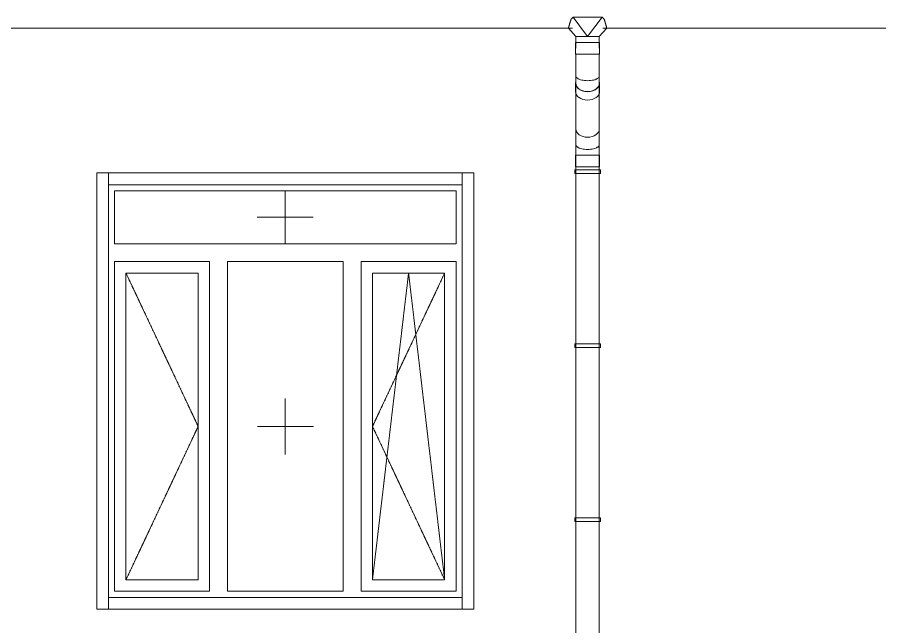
# Model space of a CAD drawing. Header units: millimetres. Extents: x -515342 to 330399, y -224905 to 507333.
# Drawn here: x 261474 to 265155, y 12802 to 15402 of the extents above; entities that cross this region are included whole.
import ezdxf

# ---------------------------------------------------------------- set-up
doc = ezdxf.new("R2010")
doc.units = ezdxf.units.MM
doc.linetypes.add('ASVP_Штриховая_ш2 п1', pattern=[3, 2, -1])
doc.layers.get('0').update_dxf_attribs({"lineweight": 0})
for name, color, linetype, lineweight in [('Витраж', 7, 'Continuous', 0), ('Обобщенные модели', 7, 'Continuous', 0), ('Окна', 7, 'Continuous', 0), ('Окна открывание', 7, 'Continuous', 0)]:
    doc.layers.add(name, color=color, linetype=linetype, lineweight=lineweight)

# ---------------------------------------------------------------- blocks, each defined once
blk = doc.blocks.new('Окно_ПВХ_3Створки_1Фрамуга-верх - АР_Окно_ОП_1820_h_х1570_3ст2фр-в-V76-О_АР_Эскиз_Фасад 1-12 копия 1')
at = {"layer": 'Окна'}
h = blk.add_hatch(dxfattribs=at)
h.set_pattern_fill('FP_1', color=256, style=0, pattern_type=2)
h.set_pattern_definition([(236.31, (995.8, 1244.6), (-1777.9963, -3556.002), [641.07, -5769.6]), (236.31, (1031.34, 1137.9), (-1777.9963, -3556.002), [384.64, -6026.03]), (236.31, (818, 1137.9), (-1777.9963, -3556.002), [384.64, -6026.03])])
h.paths.add_polyline_path([(39975.1, 10935), (39975.1, 12243), (39667.1, 12243), (39667.1, 10935), (39935, 10935)])
for p, q in [((40024.1, 12594), (38566.1, 12594)), ((38566.1, 12594), (38566.1, 12368)), ((40024.1, 12368), (40024.1, 12594)), ((40024.1, 12368), (38566.1, 12368)), ((38972.1, 12292), (38566.1, 12292)), ((38566.1, 12292), (38566.1, 10886)), ((38972.1, 10886), (38972.1, 12292)), ((39542.1, 12292), (39048.1, 12292)), ((39048.1, 10886), (39048.1, 12292)), ((39542.1, 10886), (39542.1, 12292)), ((40024.1, 12292), (39618.1, 12292)), ((39618.1, 10886), (39618.1, 12292)), ((40024.1, 10886), (40024.1, 12292)), ((38615.1, 12243), (38615.1, 10935)), ((38923.1, 12243), (38615.1, 12243)), ((38923.1, 12243), (38923.1, 10935)), ((39667.1, 12243), (39667.1, 10935)), ((39975.1, 12243), (39667.1, 12243)), ((39975.1, 12243), (39975.1, 10935)), ((38615.1, 10935), (38923.1, 10935)), ((39667.1, 10935), (39975.1, 10935)), ((38566.1, 10886), (38972.1, 10886)), ((39048.1, 10886), (39542.1, 10886)), ((39618.1, 10886), (40024.1, 10886))]:
    blk.add_line(p, q, dxfattribs=at)
at = {"layer": 'Окна открывание', "linetype": 'ASVP_Штриховая_ш2 п1'}
for p, q in [((39295.1, 12368), (39295.1, 12594)), ((39175.1, 12481), (39415.1, 12481)), ((38615.1, 12243), (38923.1, 11589)), ((39821.1, 12243), (39667.1, 10935)), ((39975.1, 12243), (39667.1, 11589)), ((39975.1, 10935), (39821.1, 12243)), ((39295.1, 11469), (39295.1, 11709)), ((38923.1, 11589), (38615.1, 10935)), ((39415.1, 11589), (39175.1, 11589)), ((39667.1, 11589), (39975.1, 10935))]:
    blk.add_line(p, q, dxfattribs=at)
blk = doc.blocks.new('Прямоугольный импост - АР_Откос_Металлический_50х330 Белый Правый-9899488-О_АР_Эскиз_Фасад 1-12 копия 1')
at = {"layer": 'Витраж'}
for p, q in [((30162.6, 2570), (30162.6, 2620)), ((31672.6, 2620), (30162.6, 2620)), ((31672.6, 2620), (31672.6, 2570)), ((31672.6, 2570), (30162.6, 2570))]:
    blk.add_line(p, q, dxfattribs=at)
blk = doc.blocks.new('Прямоугольный импост - АР_Откос_Металлический_50х330 Белый Левый-9898756-О_АР_Эскиз_Фасад 1-12 копия 1')
at = {"layer": 'Витраж'}
for p, q in [((30162.6, 760), (30162.6, 810)), ((30162.6, 810), (31672.6, 810)), ((31672.6, 810), (31672.6, 760)), ((30162.6, 760), (31672.6, 760))]:
    blk.add_line(p, q, dxfattribs=at)
blk = doc.blocks.new('Прямоугольный импост - АР_Откос_Металлический_50х330 Белый Правый-9899489-О_АР_Эскиз_Фасад 1-12 копия 1')
at = {"layer": 'Витраж'}
for p, q in [((30112.6, 2620), (30162.6, 2620)), ((30112.6, 2620), (30112.6, 760)), ((30162.6, 2620), (30162.6, 760)), ((30162.6, 760), (30112.6, 760))]:
    blk.add_line(p, q, dxfattribs=at)
blk = doc.blocks.new('Прямоугольный импост - АР_Откос_Металлический_50х330 Белый Левый-9898757-О_АР_Эскиз_Фасад 1-12 копия 1')
at = {"layer": 'Витраж'}
for p, q in [((31672.6, 2620), (31722.6, 2620)), ((31672.6, 760), (31672.6, 2620)), ((31722.6, 760), (31722.6, 2620)), ((31722.6, 760), (31672.6, 760))]:
    blk.add_line(p, q, dxfattribs=at)
blk = doc.blocks.new('ASVP_ОМ_Водосточный желоб - Желоб 125-9912621-О_АР_Эскиз_Фасад 1-12 копия 1')
at = {"layer": 'Обобщенные модели'}
for p, q in [((17003.5, 13287.5), (40520.7, 13287.5)), ((40649.6, 13287.5), (60980.4, 13287.5))]:
    blk.add_line(p, q, dxfattribs=at)
blk = doc.blocks.new('ASVP_ОМ_Водосточная воронка_Желоб - Водосточная воронка 125_100-V279-О_АР_Эскиз_Фасад 1-12 копия 1')
at = {"layer": 'Обобщенные модели'}
for p, q in [((40523.2, 13334), (40585, 13251.5)), ((40647, 13334), (40523.2, 13334)), ((40585, 13251.5), (40647, 13334)), ((40503.2, 13287.5), (40535, 13251.5)), ((40535, 13251.5), (40535, 13201.5)), ((40535.8, 13251.5), (40585, 13251.5)), ((40585, 13251.5), (40634.2, 13251.5)), ((40667.1, 13287.5), (40635, 13251.5)), ((40635, 13201.5), (40635, 13251.5)), ((40533.5, 13226.5), (40533.5, 13176.5)), ((40533.5, 13226.5), (40585, 13226.5)), ((40585, 13226.5), (40634.7, 13226.5)), ((40635.2, 13226.5), (40636.5, 13226.5)), ((40636.5, 13176.5), (40636.5, 13226.5)), ((40585, 13176.5), (40533.5, 13176.5)), ((40634.7, 13176.5), (40585, 13176.5)), ((40636.5, 13176.5), (40635.2, 13176.5))]:
    blk.add_line(p, q, dxfattribs=at)
for points, knots in [([(40523.2, 13334), (40522.4, 13333.4), (40520.8, 13332.2), (40518.6, 13330.2), (40517, 13328.4), (40516, 13327.1), (40515.5, 13326.4), (40515.1, 13325.8), (40514.8, 13325.2), (40514.3, 13324.3), (40513.6, 13322.9), (40512.9, 13320.6), (40512.2, 13318.4), (40511.8, 13316.8), (40511.5, 13316), (40511.3, 13315.3), (40511.1, 13314.7), (40510.9, 13313.9), (40510.4, 13312.5), (40509.8, 13310.5), (40509.1, 13308.2), (40508.2, 13305.2), (40507.2, 13301.8), (40506.3, 13298.5), (40505.8, 13296.7), (40505.6, 13296)], [-1, -1, -1, -1, -0.9821429, -0.9642857, -0.9464286, -0.9375, -0.9330357, -0.9285714, -0.9241071, -0.9196429, -0.9107143, -0.8928571, -0.875, -0.8660714, -0.8616071, -0.8571429, -0.8526786, -0.8482143, -0.8392857, -0.8214286, -0.8035714, -0.7857143, -0.75, -0.7142857, -0.6899859, -0.6899859, -0.6899859, -0.6899859]), ([(40664.7, 13296), (40664.5, 13296.7), (40664, 13298.6), (40663.1, 13301.9), (40662.1, 13305.3), (40661.2, 13308.3), (40660.6, 13310.6), (40660, 13312.6), (40659.5, 13314.1), (40659.3, 13314.9), (40659.1, 13315.5), (40658.8, 13316.1), (40658.6, 13317), (40658.2, 13318.6), (40657.5, 13320.8), (40656.8, 13323.1), (40656.1, 13324.6), (40655.7, 13325.4), (40655.3, 13326), (40654.9, 13326.6), (40654.4, 13327.3), (40653.4, 13328.6), (40651.7, 13330.4), (40649.5, 13332.3), (40647.8, 13333.4), (40647, 13334)], [-0.3103277, -0.3103277, -0.3103277, -0.3103277, -0.2857143, -0.25, -0.2142857, -0.1964286, -0.1785714, -0.1607143, -0.1517857, -0.1473214, -0.1428571, -0.1383929, -0.1339286, -0.125, -0.1071429, -0.0892857, -0.0803571, -0.0758929, -0.0714286, -0.0669643, -0.0625, -0.0535714, -0.0357143, -0.0178571, 0, 0, 0, 0]), ([(40505.5, 13295.7), (40505.1, 13294.4), (40504.5, 13292.4), (40504.1, 13290.8), (40503.9, 13290.2)], [-0.68596826, -0.68596826, -0.68596826, -0.68596826, -0.64285714, -0.60518465, -0.60518465, -0.60518465, -0.60518465]), ([(40666.3, 13290.2), (40666.2, 13290.8), (40665.7, 13292.4), (40665.2, 13294.4), (40664.8, 13295.7)], [-0.3948221, -0.3948221, -0.3948221, -0.3948221, -0.35714286, -0.31453768, -0.31453768, -0.31453768, -0.31453768])]:
    blk.add_open_spline(points, degree=3, knots=knots, dxfattribs=at)
for points in [[(40503.5, 13288.8), (40503.3, 13287.9), (40503.2, 13287.5), (40503.2, 13287.5)], [(40667.1, 13287.5), (40667.1, 13287.5), (40666.9, 13287.9), (40666.7, 13288.8)]]:
    blk.add_open_spline(points, degree=3, dxfattribs=at)
blk = doc.blocks.new('ASVP_ОМ_Водосточная труба_Колено 135 - Колено 135-V280-О_АР_Эскиз_Фасад 1-12 копия 1')
at = {"layer": 'Обобщенные модели'}
for p, q in [((40535, 12857.9), (40535, 12790.8)), ((40635, 12790.8), (40635, 12857.9)), ((40535, 12790.8), (40535, 12745.8)), ((40635, 12745.8), (40635, 12790.8)), ((40533.5, 12745.8), (40533.5, 12695.8)), ((40533.5, 12745.8), (40585, 12745.8)), ((40585, 12745.8), (40634.7, 12745.8)), ((40635.2, 12745.8), (40636.5, 12745.8)), ((40636.5, 12695.8), (40636.5, 12745.8)), ((40585, 12695.8), (40533.5, 12695.8)), ((40634.7, 12695.8), (40585, 12695.8)), ((40636.5, 12695.8), (40635.2, 12695.8))]:
    blk.add_line(p, q, dxfattribs=at)
blk.add_ellipse((40585, 12857.9), major_axis=(50, 0), ratio=0.707107, start_param=3.141593, end_param=6.283185, dxfattribs=at)
blk.add_open_spline([(40535, 12790.8), (40535, 12789), (40536.1, 12785.3), (40540.4, 12781.1), (40545.2, 12778.1), (40551, 12775.4), (40559.7, 12772.6), (40571.9, 12770.5), (40585, 12769.8), (40598.1, 12770.5), (40610.3, 12772.6), (40619, 12775.4), (40624.8, 12778.1), (40629.6, 12781.1), (40633.9, 12785.3), (40635, 12789), (40635, 12790.8)], degree=3, knots=[0, 0, 0, 0, 0.083333, 0.166667, 0.208333, 0.25, 0.333333, 0.416667, 0.5, 0.583333, 0.666667, 0.75, 0.791667, 0.833333, 0.916667, 1, 1, 1, 1], dxfattribs=at)
blk = doc.blocks.new('ASVP_ОМ_Водосточная труба - Трубы 100-V281-О_АР_Эскиз_Фасад 1-12 копия 1')
at = {"layer": 'Обобщенные модели'}
for p, q in [((40535, 13052.4), (40535, 12857.9)), ((40635, 12857.9), (40635, 13052.4))]:
    blk.add_line(p, q, dxfattribs=at)
for centre in [(40585, 13052.4), (40585, 12857.9)]:
    blk.add_ellipse(centre, major_axis=(50, 0), ratio=0.707107, start_param=3.141593, end_param=6.283185, dxfattribs=at)
blk = doc.blocks.new('ASVP_ОМ_Водосточная труба_Колено 135 - Колено 135-V282-О_АР_Эскиз_Фасад 1-12 копия 1')
at = {"layer": 'Обобщенные модели'}
for p, q in [((40535, 13179.2), (40535, 13084.2)), ((40635, 13084.2), (40635, 13179.2)), ((40535, 13084.2), (40535, 13052.4)), ((40635, 13052.4), (40635, 13084.2)), ((40533.5, 13052.4), (40533.5, 13017)), ((40636.5, 13017), (40636.5, 13052.4))]:
    blk.add_line(p, q, dxfattribs=at)
for centre, major_axis, start_param, end_param in [((40585, 13052.4), (51.5, 0), 2.91781, 4.712389), ((40585, 13052.4), (50, 0), 3.141593, 4.712389), ((40585, 13052.4), (50, 0), 3.141593, 4.712389), ((40585, 13052.4), (51.5, 0), 4.712389, 6.506968), ((40585, 13052.4), (50, 0), 4.712389, 6.283185), ((40585, 13052.4), (50, 0), 4.712389, 6.283185), ((40585, 13017), (51.5, 0), 3.141593, 4.712389), ((40585, 13017), (51.5, 0), 4.712389, 6.283185)]:
    blk.add_ellipse(centre, major_axis=major_axis, ratio=0.707107, start_param=start_param, end_param=end_param, dxfattribs=at)
blk.add_open_spline([(40535, 13084.2), (40535, 13082.4), (40536.1, 13078.8), (40540.4, 13074.6), (40545.2, 13071.6), (40551, 13068.8), (40559.7, 13066.1), (40571.9, 13064), (40585, 13063.3), (40598.1, 13064), (40610.3, 13066.1), (40619, 13068.8), (40624.8, 13071.6), (40629.6, 13074.6), (40633.9, 13078.8), (40635, 13082.4), (40635, 13084.2)], degree=3, knots=[0, 0, 0, 0, 0.083333, 0.166667, 0.208333, 0.25, 0.333333, 0.416667, 0.5, 0.583333, 0.666667, 0.75, 0.791667, 0.833333, 0.916667, 1, 1, 1, 1], dxfattribs=at)
blk = doc.blocks.new('ASVP_ОМ_Водосточная труба_На стене - Труба 100-V283-О_АР_Эскиз_Фасад 1-12 копия 1')
at = {"layer": 'Обобщенные модели'}
for p, q in [((40535, 12745.7), (40535, -650)), ((40635, -587), (40635, 12745.7))]:
    blk.add_line(p, q, dxfattribs=at)
blk = doc.blocks.new('Влж_Водосточная труба_Хомут - Хомут-V284-О_АР_Эскиз_Фасад 1-12 копия 1')
at = {"layer": 'Обобщенные модели'}
for p, q in [((40530, 11941), (40530, 11926)), ((40530, 11941), (40640, 11941)), ((40640, 11926), (40640, 11941)), ((40640, 11926), (40530, 11926))]:
    blk.add_line(p, q, dxfattribs=at)
blk = doc.blocks.new('Влж_Водосточная труба_Хомут - Хомут-V285-О_АР_Эскиз_Фасад 1-12 копия 1')
at = {"layer": 'Обобщенные модели'}
for p, q in [((40530, 11198.8), (40530, 11183.8)), ((40530, 11198.8), (40640, 11198.8)), ((40640, 11183.8), (40640, 11198.8)), ((40640, 11183.8), (40530, 11183.8))]:
    blk.add_line(p, q, dxfattribs=at)
blk = doc.blocks.new('Влж_Водосточная труба_Хомут - Хомут-V290-О_АР_Эскиз_Фасад 1-12 копия 1')
at = {"layer": 'Обобщенные модели'}
for p, q in [((40530, 3776.6), (40530, 3761.6)), ((40530, 3776.6), (40640, 3776.6)), ((40640, 3761.6), (40530, 3761.6)), ((40640, 3761.6), (40640, 3776.6))]:
    blk.add_line(p, q, dxfattribs=at)
blk = doc.blocks.new('СД_Люблино_Фасады_rvt-1-О_АР_Эскиз_Фасад 1-12 копия 1')
at = {"layer": 'Витраж', "lineweight": 9}
for name in ['Прямоугольный импост - АР_Откос_Металлический_50х330 Белый Правый-9899489-О_АР_Эскиз_Фасад 1-12 копия 1', 'Прямоугольный импост - АР_Откос_Металлический_50х330 Белый Правый-9899488-О_АР_Эскиз_Фасад 1-12 копия 1', 'Прямоугольный импост - АР_Откос_Металлический_50х330 Белый Левый-9898757-О_АР_Эскиз_Фасад 1-12 копия 1', 'Прямоугольный импост - АР_Откос_Металлический_50х330 Белый Левый-9898756-О_АР_Эскиз_Фасад 1-12 копия 1']:
    blk.add_blockref(name, (8377.5, 10050), dxfattribs=at)
at = {"layer": 'Обобщенные модели', "lineweight": 9}
for name, p in [('ASVP_ОМ_Водосточный желоб - Желоб 125-9912621-О_АР_Эскиз_Фасад 1-12 копия 1', (0, 0)), ('ASVP_ОМ_Водосточная воронка_Желоб - Водосточная воронка 125_100-V279-О_АР_Эскиз_Фасад 1-12 копия 1', (0, 0)), ('ASVP_ОМ_Водосточная труба_Колено 135 - Колено 135-V282-О_АР_Эскиз_Фасад 1-12 копия 1', (0, 0)), ('ASVP_ОМ_Водосточная труба - Трубы 100-V281-О_АР_Эскиз_Фасад 1-12 копия 1', (0, 0)), ('ASVP_ОМ_Водосточная труба_Колено 135 - Колено 135-V280-О_АР_Эскиз_Фасад 1-12 копия 1', (0, 0)), ('ASVP_ОМ_Водосточная труба_На стене - Труба 100-V283-О_АР_Эскиз_Фасад 1-12 копия 1', (0, 0)), ('Влж_Водосточная труба_Хомут - Хомут-V290-О_АР_Эскиз_Фасад 1-12 копия 1', (0, 8906.7)), ('Влж_Водосточная труба_Хомут - Хомут-V284-О_АР_Эскиз_Фасад 1-12 копия 1', (0, 0)), ('Влж_Водосточная труба_Хомут - Хомут-V285-О_АР_Эскиз_Фасад 1-12 копия 1', (0, 0))]:
    blk.add_blockref(name, p, dxfattribs=at)
at = {"layer": 'Окна', "lineweight": 9}
blk.add_blockref('Окно_ПВХ_3Створки_1Фрамуга-верх - АР_Окно_ОП_1820_h_х1570_3ст2фр-в-V76-О_АР_Эскиз_Фасад 1-12 копия 1', (0, 0), dxfattribs=at)

msp = doc.modelspace()

# ---------------------------------------------------------------- block references
msp.add_blockref('СД_Люблино_Фасады_rvt-1-О_АР_Эскиз_Фасад 1-12 копия 1', (223323.3997, 2067.7355))

doc.saveas('drawing.dxf')
